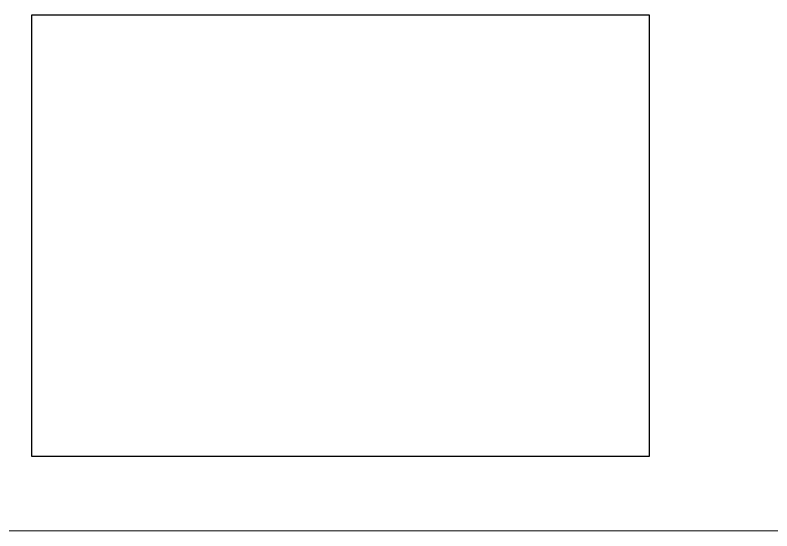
# Model space of a CAD drawing. Header units: inches. Extents: x -13 to 240, y -18 to 126.
# Drawn here: x 213.62 to 218.76, y 24.46 to 27.97 of the extents above; entities that cross this region are included whole.
import ezdxf

# ---------------------------------------------------------------- set-up
doc = ezdxf.new("R2010")
doc.units = ezdxf.units.IN
doc.header["$LTSCALE"] = 1.21
doc.header["$MEASUREMENT"] = 0
doc.layers.get('0').update_dxf_attribs({"linetype": 'CONTINUOUS'})

msp = doc.modelspace()

# ---------------------------------------------------------------- linework, layer by layer
at = {"color": 7, "linetype": 'Continuous'}
for p, q in [((217.9266, 27.9663), (213.7266, 27.9663)), ((213.7266, 27.9663), (213.7266, 24.9663)), ((217.9266, 24.9663), (217.9266, 27.9663)), ((213.7266, 24.9663), (217.9266, 24.9663)), ((202.5466, 24.4613), (224.3266, 24.4577))]:
    msp.add_line(p, q, dxfattribs=at)

doc.saveas('drawing.dxf')
